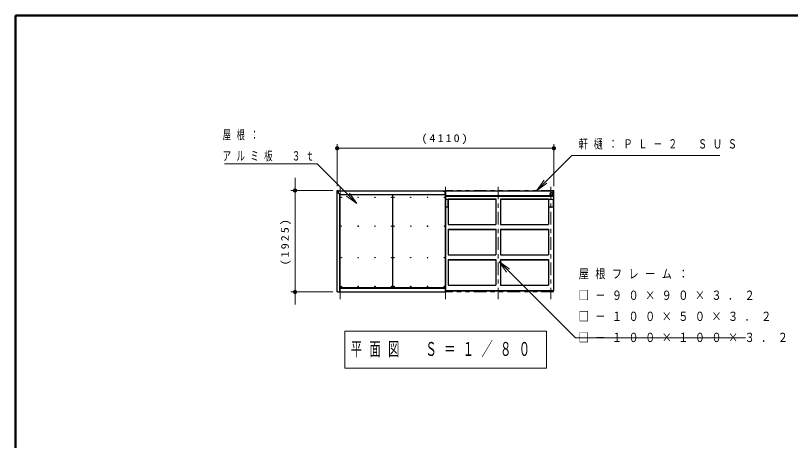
# Model space of a CAD drawing. Units: millimetres on the paper. Extents: x -385 to 145, y 0 to 323.
# Drawn here: x -385 to -201.2, y 166.2 to 267 of the extents above; entities that cross this region are included whole.
import ezdxf

# ---------------------------------------------------------------- set-up
doc = ezdxf.new("R2010")
doc.units = ezdxf.units.MM
for name, pattern in [('USER1', [4.5, 2.5, -2]), ('USER2', [6, 3, -1, 1, -1]), ('USER3', [8, 3, -1, 1, -1, 1, -1])]:
    doc.linetypes.add(name, pattern=pattern)
doc.layers.add('LY_1', color=7, linetype='Continuous', lineweight=25)
doc.layers.add('LY_2', color=7, linetype='Continuous', lineweight=13)
doc.styles.add('ＭＳ ゴシック', font='')
doc.styles.get('ＭＳ ゴシック').set_extended_font_data('MS Gothic')

# ---------------------------------------------------------------- blocks, each defined once
blk = doc.blocks.new('filled_dot')
at = {"color": 0, "linetype": 'Continuous', "lineweight": -2, "const_width": 1.25}
blk.add_lwpolyline([(-0.625, 0, 1), (0.625, 0, 1)], format="xyb", close=True, dxfattribs=at)

msp = doc.modelspace()

# ---------------------------------------------------------------- linework, layer by layer
at = {"layer": 'LY_1', "lineweight": 13}
for p, q in [((-308.714, 226.506), (-308.714, 236.506)), ((-308.714, 235.506), (-257.326, 235.506)), ((-257.326, 226.506), (-257.326, 236.506)), ((-318.714, 198.416), (-318.714, 228.483)), ((-261.44, 225.436), (-259.672, 227.911)), ((-261.44, 225.436), (-259.318, 227.557)), ((-258.965, 227.204), (-261.44, 225.436)), ((-309.714, 225.483), (-319.714, 225.483)), ((-304.029, 222.374), (-306.15, 224.496)), ((-305.796, 224.849), (-304.029, 222.374)), ((-304.029, 222.374), (-306.503, 224.142)), ((-268.552, 206.145), (-270.32, 208.62)), ((-270.32, 208.62), (-267.845, 206.853)), ((-270.32, 208.62), (-268.199, 206.499)), ((-309.714, 201.416), (-319.714, 201.416)), ((-306.92, 192.114), (-306.92, 183.314)), ((-259.12, 192.114), (-306.92, 192.114)), ((-259.12, 183.314), (-259.12, 192.114)), ((-306.92, 183.314), (-259.12, 183.314))]:
    msp.add_line(p, q, dxfattribs=at)
at = {"layer": 'LY_1', "color": 2, "linetype": 'USER2', "lineweight": 13}
for p, q in [((-308.02, 226.398), (-308.02, 199.698)), ((-283.02, 226.398), (-283.02, 199.698)), ((-270.52, 226.398), (-270.52, 199.698)), ((-258.02, 226.398), (-258.02, 199.698))]:
    msp.add_line(p, q, dxfattribs=at)
at = {"layer": 'LY_1', "color": 4}
for p, q in [((-308.714, 201.416), (-308.714, 225.483)), ((-308.714, 225.483), (-308.497, 225.483)), ((-308.435, 224.862), (-308.435, 225.421)), ((-308.372, 224.8), (-308.114, 224.8)), ((-308.051, 201.416), (-308.051, 224.737)), ((-307.989, 201.416), (-307.989, 202.264)), ((-307.926, 202.349), (-283.114, 202.349)), ((-283.051, 201.416), (-283.051, 202.286)), ((-308.714, 201.416), (-308.051, 201.416)), ((-308.051, 201.981), (-307.989, 201.981)), ((-308.051, 201.457), (-307.989, 201.457)), ((-307.989, 201.416), (-283.02, 201.416))]:
    msp.add_line(p, q, dxfattribs=at)
at = {"layer": 'LY_1'}
for p, q in [((-257.457, 225.352), (-308.435, 225.352)), ((-257.457, 225.327), (-308.435, 225.327)), ((-283.614, 225.336), (-283.614, 225.356)), ((-283.614, 225.356), (-283.02, 225.356)), ((-283.614, 225.356), (-283.02, 225.356)), ((-283.614, 225.336), (-283.614, 225.356)), ((-283.082, 224.597), (-283.082, 225.336)), ((-282.426, 225.372), (-283.02, 225.372)), ((-282.426, 225.356), (-283.02, 225.356)), ((-257.457, 224.252), (-283.02, 224.252)), ((-257.457, 224.227), (-283.02, 224.227)), ((-282.957, 224.227), (-282.957, 225.352)), ((-282.957, 224.597), (-282.957, 225.336)), ((-282.426, 225.352), (-282.426, 225.372)), ((-282.426, 225.336), (-282.426, 225.356)), ((-282.426, 225.336), (-282.426, 225.356)), ((-282.426, 224.227), (-282.426, 224.207)), ((-257.477, 224.252), (-257.477, 225.327)), ((-257.457, 224.227), (-257.457, 225.352)), ((-282.426, 224.207), (-283.02, 224.207)), ((-282.395, 217.457), (-271.082, 217.457)), ((-269.957, 217.457), (-258.645, 217.457)), ((-282.395, 216.338), (-271.082, 216.338)), ((-282.395, 216.226), (-271.082, 216.226)), ((-269.957, 216.338), (-258.645, 216.338)), ((-269.957, 216.226), (-258.645, 216.226)), ((-282.395, 210.243), (-271.082, 210.243)), ((-269.957, 210.243), (-258.645, 210.243)), ((-282.395, 209.124), (-271.082, 209.124)), ((-282.395, 209.012), (-271.082, 209.012)), ((-269.957, 209.124), (-258.645, 209.124)), ((-269.957, 209.012), (-258.645, 209.012))]:
    msp.add_line(p, q, dxfattribs=at)
at = {"layer": 'LY_1', "color": 190}
for p, q in [((-307.989, 202.477), (-307.989, 224.492)), ((-307.926, 224.554), (-295.614, 224.554)), ((-295.551, 202.539), (-295.551, 224.492)), ((-295.489, 202.539), (-295.489, 224.492)), ((-295.426, 224.554), (-283.114, 224.554)), ((-283.051, 202.539), (-283.051, 224.492)), ((-307.989, 202.477), (-295.614, 202.477)), ((-295.426, 202.477), (-283.114, 202.477))]:
    msp.add_line(p, q, dxfattribs=at)
at = {"layer": 'LY_1', "color": 4, "linetype": 'USER3', "lineweight": 13}
for p, q in [((-257.326, 225.484), (-283.02, 225.484)), ((-257.326, 201.416), (-283.02, 201.416))]:
    msp.add_line(p, q, dxfattribs=at)
at = {"layer": 'LY_1', "color": 120, "linetype": 'USER3', "lineweight": 13}
msp.add_line((-257.326, 225.483), (-257.326, 201.416), dxfattribs=at)
at = {"layer": 'LY_1', "color": 131}
for p, q in [((-283.02, 224.174), (-257.395, 224.174)), ((-283.02, 224.174), (-283.02, 201.661)), ((-282.395, 223.552), (-271.082, 223.552)), ((-282.395, 223.552), (-282.395, 217.457)), ((-282.395, 223.427), (-271.082, 223.427)), ((-271.082, 223.552), (-271.082, 217.457)), ((-269.957, 223.552), (-258.645, 223.552)), ((-269.957, 223.552), (-269.957, 217.457)), ((-269.957, 223.427), (-258.645, 223.427)), ((-258.645, 223.552), (-258.645, 217.457)), ((-257.395, 224.174), (-257.395, 201.661)), ((-282.395, 216.338), (-282.395, 210.243)), ((-271.082, 216.338), (-271.082, 210.243)), ((-269.957, 216.338), (-269.957, 210.243)), ((-258.645, 216.338), (-258.645, 210.243)), ((-282.395, 209.124), (-282.395, 203.029)), ((-271.082, 209.124), (-271.082, 203.029)), ((-269.957, 209.124), (-269.957, 203.029)), ((-258.645, 209.124), (-258.645, 203.029)), ((-282.395, 203.029), (-271.082, 203.029)), ((-269.957, 203.029), (-258.645, 203.029)), ((-283.02, 201.785), (-257.395, 201.785)), ((-283.02, 201.661), (-257.395, 201.661))]:
    msp.add_line(p, q, dxfattribs=at)
at = {"layer": 'LY_1', "color": 3, "linetype": 'USER1', "lineweight": 13}
for p, q in [((-283.02, 223.445), (-282.52, 223.445)), ((-283.02, 223.37), (-282.52, 223.37)), ((-282.47, 223.32), (-282.47, 221.695)), ((-258.57, 221.695), (-258.57, 223.32)), ((-258.52, 223.445), (-257.52, 223.445)), ((-258.52, 223.37), (-257.52, 223.37)), ((-257.47, 223.32), (-257.47, 221.695)), ((-282.52, 221.645), (-283.02, 221.645)), ((-282.52, 221.57), (-283.02, 221.57)), ((-257.52, 221.645), (-258.52, 221.645)), ((-257.52, 221.57), (-258.52, 221.57))]:
    msp.add_line(p, q, dxfattribs=at)
at = {"layer": 'LY_1', "lineweight": 13}
for points in [[(-261.44, 225.436), (-253.089, 233.786), (-217.962, 233.786)], [(-304.029, 222.374), (-313.434, 231.78), (-335.445, 231.78)], [(-270.32, 208.62), (-252.216, 190.517), (-211.878, 190.517)]]:
    msp.add_lwpolyline(points, dxfattribs=at)
at = {"layer": 'LY_1', "color": 70, "linetype": 'USER1', "lineweight": 13}
msp.add_circle((-257.964, 224.702), 0.304, dxfattribs=at)
at = {"layer": 'LY_1', "color": 70}
msp.add_circle((-257.964, 224.702), 0.285, dxfattribs=at)
at = {"layer": 'LY_1'}
for centre in [(-307.739, 223.87), (-303.739, 223.87), (-299.77, 223.87), (-295.801, 223.87), (-295.239, 223.87), (-291.27, 223.87), (-287.301, 223.87), (-283.301, 223.87), (-307.739, 217.029), (-303.739, 217.029), (-299.77, 217.029), (-295.801, 217.029), (-295.239, 217.029), (-291.27, 217.029), (-287.301, 217.029), (-283.301, 217.029), (-307.739, 209.566), (-303.739, 209.566), (-299.77, 209.566), (-295.801, 209.566), (-295.239, 209.566), (-291.27, 209.566), (-287.301, 209.566), (-283.301, 209.566), (-307.739, 202.725), (-303.739, 202.725), (-299.77, 202.725), (-295.801, 202.725), (-295.239, 202.725), (-291.27, 202.725), (-287.301, 202.725), (-283.301, 202.725)]:
    msp.add_circle(centre, 0.05, dxfattribs=at)
at = {"layer": 'LY_1', "color": 4}
for centre, start, end in [((-308.497, 225.421), 0, 90), ((-308.372, 224.862), 180, 270), ((-308.114, 224.737), 0, 90), ((-307.926, 202.286), 90, 180), ((-283.114, 202.286), 0, 90)]:
    msp.add_arc(centre, 0.0625, start, end, dxfattribs=at)
at = {"layer": 'LY_1', "color": 190}
for centre, start, end in [((-307.926, 224.492), 90, 180), ((-295.614, 224.492), 0, 90), ((-295.426, 224.492), 90, 180), ((-283.114, 224.492), 0, 90), ((-295.614, 202.539), 270, 0), ((-295.426, 202.539), 180, 270), ((-283.114, 202.539), 270, 0)]:
    msp.add_arc(centre, 0.0625, start, end, dxfattribs=at)
at = {"layer": 'LY_1', "color": 3, "linetype": 'USER1', "lineweight": 13}
for centre, radius, start, end in [((-282.52, 223.32), 0.125, 0, 90), ((-282.52, 223.32), 0.05, 0, 90), ((-258.52, 223.32), 0.125, 90, 180), ((-258.52, 223.32), 0.05, 90, 180), ((-257.52, 223.32), 0.125, 0, 90), ((-257.52, 223.32), 0.05, 0, 90), ((-282.52, 221.695), 0.05, 270, 0), ((-282.52, 221.695), 0.125, 270, 0), ((-258.52, 221.695), 0.125, 180, 270), ((-258.52, 221.695), 0.05, 180, 270), ((-257.52, 221.695), 0.05, 270, 0), ((-257.52, 221.695), 0.125, 270, 0)]:
    msp.add_arc(centre, radius, start, end, dxfattribs=at)
at = {"layer": 'LY_2', "lineweight": 50}
for p, q in [((-385, 267), (-385, 0)), ((0, 267), (-385, 267))]:
    msp.add_line(p, q, dxfattribs=at)

# ---------------------------------------------------------------- block references
at = {"layer": 'LY_1', "lineweight": 13, "xscale": 0.4, "yscale": 0.4}
msp.add_blockref('filled_dot', (-308.714, 235.506), dxfattribs=at)
for p, rotation in [((-257.326, 235.506), 180), ((-318.714, 225.483), 90), ((-318.714, 201.416), 270)]:
    msp.add_blockref('filled_dot', p, dxfattribs=dict(at, rotation=rotation))

# ---------------------------------------------------------------- texts
at = {"layer": 'LY_1', "style": 'ＭＳ ゴシック'}
for s, insert, char_height, attachment_point in [('\\T1.64;\\W0.65;屋根：', (-335.872, 238.58), 2.199, 4), ('\\T1.33;\\W1.15;(4110)', (-283.02, 236.506), 1.833, 8), ('\\T1.64;\\W0.7;軒樋：ＰＬ－２\u3000ＳＵＳ', (-251.428, 236.436), 2.199, 4), ('\\T1.64;\\W0.65;アルミ板\u3000３ｔ', (-335.872, 233.58), 2.199, 4), ('\\T1.64;\\W0.8;屋根フレーム：', (-251.438, 205.617), 2.199, 4), ('\\T1.64;\\W0.8;□－９０×９０×３．２', (-251.438, 200.617), 2.199, 4), ('\\T1.64;\\W0.8;□－１００×５０×３．２', (-251.438, 195.617), 2.199, 4), ('\\T1.64;\\W0.8;□－１００×１００×３．２', (-251.438, 190.617), 2.199, 4), ('\\T1.64;\\W0.6;平面図\u3000Ｓ＝１／８０', (-305.52, 187.714), 3.299, 4)]:
    msp.add_mtext(s, dxfattribs=dict(at, insert=insert, char_height=char_height, attachment_point=attachment_point))
at = {"layer": 'LY_1', "insert": (-319.714, 213.45), "char_height": 1.833, "attachment_point": 8, "rotation": 90, "style": 'ＭＳ ゴシック'}
msp.add_mtext('\\T1.33;\\W1.15;(1925)', dxfattribs=at)

doc.saveas('drawing.dxf')
